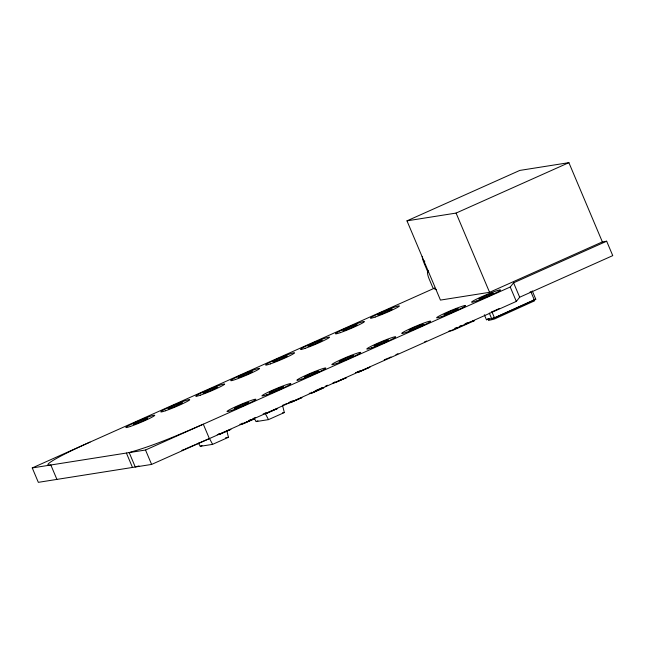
<?xml version="1.0" encoding="UTF-8"?>
<svg xmlns="http://www.w3.org/2000/svg" width="645" height="645" viewBox="0 0 645 645"><rect width="100%" height="100%" fill="white"/><g stroke="black" fill="none" stroke-linecap="round" stroke-linejoin="round"><path stroke-width="0.97" d="M487.951 318.928L487.394 319.299M530.029 292.064L530.851 291.693L534.382 300.046L535.785 299.232L532.254 290.871M32.25 467.931L145.52 450.017L510.235 287.009L513.589 282.816L606.663 241.214L612.75 255.622L519.676 297.224L516.314 301.417L151.607 464.424L38.337 482.339L32.25 467.931L434.706 288.057M468.06 322.814L468.375 322.831M488.128 318.969L487.813 319.227L489.644 318.961M489.249 319.606C485.25 321.339 495.425 319.13 496.255 318.195L534.713 300.755M470.132 322.105L469.423 322.419M484.331 314.728L486.451 319.743L486.967 319.509M602.365 241.899L489.563 292.314L440.446 300.086L406.979 220.848L519.781 170.425L568.89 162.661L602.365 241.899L606.663 241.214M406.979 220.848L456.088 213.076L568.89 162.661M323.798 387.855L312.793 392.773L309.253 393.329M198.289 443.059L200.289 446.316L202.046 445.526M254.186 418.323L256.178 421.58L257.944 420.79M496.747 316.784L534.382 299.74M486.451 319.743L494.489 317.88L534.382 300.046M200.289 446.316L212.6 444.373L228.451 437.286L226.838 430.876M256.178 421.58L268.489 419.629L284.348 412.542L282.502 405.229M495.828 317.187L492.191 318.557M185.413 448.896L209.383 438.6L203.296 424.192C179.028 434.682 154.679 445.429 129.161 452.524L135.24 466.932L138.989 465.956M181.858 450.339L184.526 449.251M534.012 299.514L535.785 299.232M472.591 321.025L474.309 320.75L452.298 330.587L448.864 331.135M355.427 372.633L358.967 372.068L369.972 367.15L358.08 372.213L357.773 371.488M332.925 382.945L335.577 382.525L346.583 377.607L334.69 382.662L334.392 381.945M321.146 388.274L322.911 387.992L311.906 392.91L311.608 392.192M288.267 402.932L290.919 402.512L301.925 397.594L290.032 402.657L289.734 401.932M263.144 413.921L266.683 413.364L277.689 408.446L265.805 413.501L265.498 412.784M282.454 412.848L284.348 412.542M239.867 424.281L243.407 423.717L254.412 418.799L242.528 423.854L242.222 423.136M217.26 434.69L219.913 434.262L230.918 429.344L219.034 434.407L218.728 433.682M225.613 437.729L228.451 437.286M436.262 289.694L433.545 288.428A4.507 4.322 81 0 1 432.513 286.92L429.167 278.995A8.627 2.386 65.9 0 1 428.256 270.69M265.022 413.042L268.489 419.629M209.561 438.6L212.6 444.373M513.589 282.816L519.676 297.224M510.235 287.009L516.314 301.417M456.088 213.076L489.563 292.314M492.014 312.027L494.489 317.88M489.289 313.059L491.764 318.904M427.949 272.303L424.096 263.176A9.441 2.612 65.9 0 1 422.241 256.428M145.52 450.017L151.607 464.424M126.396 453.04L132.483 467.448M56.921 479.404L50.834 464.997A65.855 4.708 -22.9 0 1 90.026 442.107M499.149 308.592A15.682 1.121 -22.9 0 1 491.329 312.027M467.238 322.75A15.682 1.121 -22.9 0 1 465.021 323.83M461.61 325.394A15.682 1.121 -22.9 0 1 459.401 326.37M457.144 327.329A15.682 1.121 -22.9 0 1 454.878 328.265M426.668 341.012A15.682 1.121 -22.9 0 1 424.458 341.987M398.013 353.654A15.682 1.121 -22.9 0 1 395.909 354.694M391.007 356.951A15.682 1.121 -22.9 0 1 388.766 357.927M388.016 358.249A15.682 1.121 -22.9 0 1 384.251 359.797M360.192 370.682A15.682 1.121 -22.9 0 1 356.782 372.246M327.475 385.218A15.682 1.121 -22.9 0 1 325.249 386.299M321.847 387.863A15.682 1.121 -22.9 0 1 318.13 389.483M317.38 389.798A15.682 1.121 -22.9 0 1 315.115 390.733M292.532 400.835A15.682 1.121 -22.9 0 1 290.315 401.916M286.904 403.48A15.682 1.121 -22.9 0 1 283.187 405.1M255.372 417.533A15.682 1.121 -22.9 0 1 252.848 418.702M251.236 419.419A15.682 1.121 -22.9 0 1 249.002 420.395M424.773 261.378A3.983 1.105 65.9 0 1 424.612 260.862M380.042 314.558A7.837 0.564 -22.9 0 0 391.958 309.237A7.837 0.564 -22.9 0 0 382.678 312.422A7.837 0.564 -22.9 0 0 380.042 314.558M375.188 317.042A15.682 1.121 -22.9 0 0 399.021 306.399A15.682 1.121 -22.9 0 0 380.469 312.769A15.682 1.121 -22.9 0 0 375.188 317.042M345.099 330.175A7.837 0.564 -22.9 0 0 357.016 324.846A7.837 0.564 -22.9 0 0 347.736 328.039A7.837 0.564 -22.9 0 0 345.099 330.175M340.254 332.659A15.682 1.121 -22.9 0 0 364.078 322.016A15.682 1.121 -22.9 0 0 345.526 328.386A15.682 1.121 -22.9 0 0 340.254 332.659M310.156 345.793A7.837 0.564 -22.9 0 0 322.073 340.463A7.837 0.564 -22.9 0 0 312.801 343.656A7.837 0.564 -22.9 0 0 310.156 345.793M305.311 348.276A15.682 1.121 -22.9 0 0 329.135 337.633A15.682 1.121 -22.9 0 0 310.584 344.003A15.682 1.121 -22.9 0 0 305.311 348.276M275.221 361.41A7.837 0.564 -22.9 0 0 287.13 356.08A7.837 0.564 -22.9 0 0 277.858 359.273A7.837 0.564 -22.9 0 0 275.221 361.41M270.368 363.893A15.682 1.121 -22.9 0 0 294.193 353.25A15.682 1.121 -22.9 0 0 275.641 359.62A15.682 1.121 -22.9 0 0 270.368 363.893M240.279 377.027A7.837 0.564 -22.9 0 0 252.187 371.697A7.837 0.564 -22.9 0 0 242.915 374.89A7.837 0.564 -22.9 0 0 240.279 377.027M235.425 379.51A15.682 1.121 -22.9 0 0 259.25 368.867A15.682 1.121 -22.9 0 0 240.706 375.237A15.682 1.121 -22.9 0 0 235.425 379.51M205.336 392.644A7.837 0.564 -22.9 0 0 217.252 387.314A7.837 0.564 -22.9 0 0 207.972 390.507A7.837 0.564 -22.9 0 0 205.336 392.644M200.482 395.127A15.682 1.121 -22.9 0 0 224.315 384.485A15.682 1.121 -22.9 0 0 205.763 390.854A15.682 1.121 -22.9 0 0 200.482 395.127M170.393 408.261A7.837 0.564 -22.9 0 0 182.309 402.932A7.837 0.564 -22.9 0 0 173.029 406.124A7.837 0.564 -22.9 0 0 170.393 408.261M165.547 410.744A15.682 1.121 -22.9 0 0 189.372 400.094A15.682 1.121 -22.9 0 0 170.82 406.471A15.682 1.121 -22.9 0 0 165.547 410.744M135.45 423.878A7.837 0.564 -22.9 0 0 147.366 418.549A7.837 0.564 -22.9 0 0 138.095 421.741A7.837 0.564 -22.9 0 0 135.45 423.878M130.604 426.361A15.682 1.121 -22.9 0 0 154.429 415.711A15.682 1.121 -22.9 0 0 135.877 422.088A15.682 1.121 -22.9 0 0 130.604 426.361M481.186 298.562A7.837 0.564 -22.9 0 0 493.103 293.233A7.837 0.564 -22.9 0 0 483.823 296.426A7.837 0.564 -22.9 0 0 481.186 298.562M476.341 301.046A15.682 1.121 -22.9 0 0 500.165 290.395A15.682 1.121 -22.9 0 0 481.613 296.773A15.682 1.121 -22.9 0 0 476.341 301.046M446.243 314.18A7.837 0.564 -22.9 0 0 458.16 308.85A7.837 0.564 -22.9 0 0 448.888 312.043A7.837 0.564 -22.9 0 0 446.243 314.18M441.398 316.663A15.682 1.121 -22.9 0 0 465.222 306.012A15.682 1.121 -22.9 0 0 446.671 312.39A15.682 1.121 -22.9 0 0 441.398 316.663M411.308 329.797A7.837 0.564 -22.9 0 0 423.217 324.467A7.837 0.564 -22.9 0 0 413.945 327.66A7.837 0.564 -22.9 0 0 411.308 329.797M406.455 332.28A15.682 1.121 -22.9 0 0 430.279 321.629A15.682 1.121 -22.9 0 0 411.728 328.007A15.682 1.121 -22.9 0 0 406.455 332.28M376.366 345.414A7.837 0.564 -22.9 0 0 388.282 340.084A7.837 0.564 -22.9 0 0 379.002 343.277A7.837 0.564 -22.9 0 0 376.366 345.414M371.512 347.897A15.682 1.121 -22.9 0 0 395.345 337.246A15.682 1.121 -22.9 0 0 376.793 343.624A15.682 1.121 -22.9 0 0 371.512 347.897M341.423 361.031A7.837 0.564 -22.9 0 0 353.339 355.701A7.837 0.564 -22.9 0 0 344.059 358.894A7.837 0.564 -22.9 0 0 341.423 361.031M336.569 363.514A15.682 1.121 -22.9 0 0 360.402 352.863A15.682 1.121 -22.9 0 0 341.85 359.241A15.682 1.121 -22.9 0 0 336.569 363.514M306.48 376.648A7.837 0.564 -22.9 0 0 318.396 371.318A7.837 0.564 -22.9 0 0 309.124 374.511A7.837 0.564 -22.9 0 0 306.48 376.648M301.634 379.131A15.682 1.121 -22.9 0 0 325.459 368.48A15.682 1.121 -22.9 0 0 306.907 374.858A15.682 1.121 -22.9 0 0 301.634 379.131M266.691 394.748A15.682 1.121 -22.9 0 0 290.516 384.097A15.682 1.121 -22.9 0 0 271.964 390.475A15.682 1.121 -22.9 0 0 266.691 394.748M271.545 392.265A7.837 0.564 -22.9 0 0 283.453 386.936A7.837 0.564 -22.9 0 0 274.181 390.128A7.837 0.564 -22.9 0 0 271.545 392.265M236.602 407.882A7.837 0.564 -22.9 0 0 248.51 402.553A7.837 0.564 -22.9 0 0 239.239 405.745A7.837 0.564 -22.9 0 0 236.602 407.882M231.749 410.365A15.682 1.121 -22.9 0 0 255.573 399.715A15.682 1.121 -22.9 0 0 237.029 406.092A15.682 1.121 -22.9 0 0 231.749 410.365"/></g></svg>
